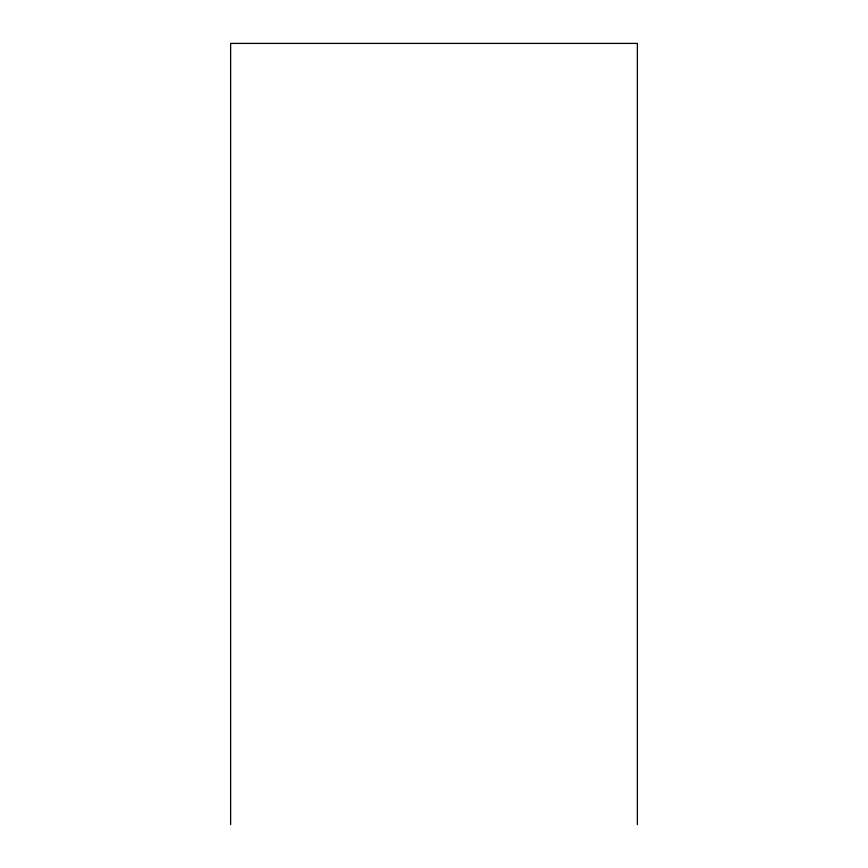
<?xml version="1.0" encoding="UTF-8"?>
<svg xmlns="http://www.w3.org/2000/svg" width="868" height="868" viewBox="0 0 868 868"><rect width="100%" height="100%" fill="white"/><g stroke="black" fill="none" stroke-linecap="round" stroke-linejoin="round"><path stroke-width="1.3" d="M637.372 824.6L637.372 43.4L230.628 43.4L230.628 824.6"/></g></svg>
